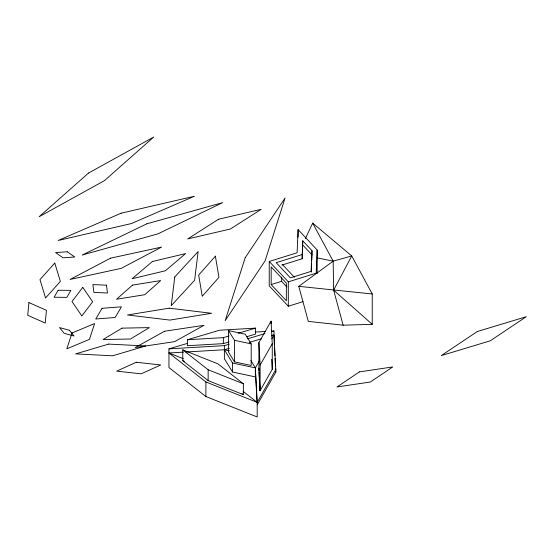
<?xml version="1.0" encoding="UTF-8"?>
<svg xmlns="http://www.w3.org/2000/svg" width="554" height="554" viewBox="0 0 554 554"><rect width="100%" height="100%" fill="white"/><g stroke="black" fill="none" stroke-linecap="round" stroke-linejoin="round"><path stroke-width="0.83" d="M317.172 273.544L317.172 249.993L298.1 229.591L297.103 252.769L269.23 261.46L269.23 285.836L288.302 306.23L303.059 301.632M281.861 265.096L302.159 258.766L302.747 240.796L312.013 250.706L311.791 260.089M302.159 258.766L302.747 240.796M312.013 250.706L311.126 271.37L290.379 277.838L276.176 262.658L302.159 254.556M311.272 272.139L311.646 263.531M317.172 249.993L316.182 273.164L288.302 281.854L269.23 261.46M305.392 238.545L312.678 223.124L351.742 255.948L372.24 293.98L372.24 324.312L343.141 325.191L308.301 321.389L298.786 286.342L333.176 261.149L351.742 255.948L333.626 290.144L343.141 325.191M258.912 370.716L258.912 342.573L271.058 321.154L272.256 343.681L272.256 369.296L260.103 390.715L258.912 368.188M229.335 344.166L224.377 345.627L224.377 358.77L232.528 372.025L255.366 376.907L255.366 367.891L259.168 361.187M271.855 338.826L273.967 335.101L272.263 335.198M260.103 390.715L260.103 365.107L272.256 343.681M187.134 343.48L168.956 348.854L168.956 367.558L205.894 396.539L257.195 416.961L257.195 402.384L275.795 369.594L273.967 335.101L271.488 335.835M257.195 404.912L275.795 372.122L275.795 369.594M271.176 284.569L286.356 300.801L286.356 283.122L271.176 266.889L271.176 284.569L281.619 281.314L286.875 286.93M229.127 341.915L223.352 343.618L187.397 345.717L187.397 339.734L219.564 330.226L255.526 328.127L255.526 334.11L246.447 336.797M187.397 339.734L223.352 337.635L229.127 335.932M238.199 333.252L255.526 328.127M247.52 338.792L264.874 333.66M271.488 331.707L273.967 330.973L274.375 345.391M229.335 348.293L224.377 349.754L186.006 351.991M249.175 342.427L261.571 338.764M255.207 332.068L265.442 331.465M271.412 331.119L273.967 330.973M168.956 348.854L224.377 345.627M250.844 360.529L255.366 367.891L257.195 402.384L205.894 381.962L168.956 352.981L183.45 352.136M372.24 293.98L298.786 286.342M317.172 257.873L333.176 261.149L333.626 290.144L372.24 324.312M228.553 330.627L245.242 334.201L251.197 343.882L251.197 365.453L234.501 361.88L228.553 352.199L228.553 330.627L234.501 340.315L234.501 361.88M234.501 340.315L251.197 343.882M229.453 350.841L224.377 349.754L232.528 363.009L232.528 372.025M232.528 363.009L255.366 367.891M182.778 349.851L218.006 363.881L243.372 383.777L243.372 394.649L208.145 380.619L182.778 360.723L182.778 349.851L208.145 369.753L243.372 383.777M168.956 352.981L183.381 358.729M182.778 360.723L184.378 361.36M243.095 391.318L257.195 402.384M242.036 393.596L243.372 394.649M302.747 245.013L312.013 254.916M282.201 264.258L294.465 277.367M313.592 224.592L312.678 223.124L333.176 261.149M274.514 347.974L274.929 355.737M275.061 358.32L275.476 366.083M275.615 368.666L275.795 372.122M271.723 359.283L272.256 369.296M258.912 342.573L260.103 365.107M258.995 372.385L259.438 380.73M259.528 382.399L259.971 390.743M255.366 370.418L257.056 402.322M298.1 229.591L298.1 237.16M288.302 281.854L288.302 306.23M281.619 277.104L281.619 281.314M271.058 321.154L271.058 323.716M223.352 337.635L223.352 343.618M208.145 369.753L208.145 380.619M205.894 381.962L205.894 396.539M28.926 302.581L27.7 315.295L45.22 323.037L46.453 310.323L28.926 302.581M174.766 276.958L171.241 305.69L194.606 280.241L198.138 251.516L174.766 276.958M245.18 257.728L225.187 320.614L265.047 260.962L285.033 198.076L245.18 257.728M72.02 332.989L66.84 348.805L89.436 339.38L94.623 323.564L72.02 332.989M58.142 290.261L54.077 297.256L66.854 297.359L70.912 290.365L58.142 290.261M102.04 308.301L95.759 319L115.142 317.504L121.423 306.812L102.04 308.301M82.781 287.367L71.992 301.549L81.84 315.96L92.629 301.778L82.781 287.367M215.374 256.163L198.671 275.103L202.238 296.258L218.948 277.319L215.374 256.163M54.777 263.06L39.964 279.625L45.553 297.99L60.365 281.425L54.777 263.06M132.517 285.102L116.562 299.243L144.719 294.714L160.674 280.573L132.517 285.102M88.508 173.063L39.168 216.704L104.387 180.68L153.728 137.039L88.508 173.063M152.357 261.536L132.164 278.724L165.397 270.774L185.597 253.587L152.357 261.536M359.414 371.9L336.957 386.976L370.314 382.018L392.772 366.935L359.414 371.9M477.382 331.486L441.282 355.592L490.2 340.828L526.3 316.715L477.382 331.486M218.525 219.252L187.723 238.94L230.346 229.017L261.142 209.322L218.525 219.252M122.039 328.134L103.106 339.533L130.446 339.013L149.379 327.615L122.039 328.134M164.566 331.237L135.218 347.559L174.648 341.631L204.004 325.316L164.566 331.237M110.454 258.199L70.15 279.451L121.243 268.351L161.546 247.091L110.454 258.199M146.803 223.83L82.158 255.041L158.008 233.836L222.653 202.626L146.803 223.83M136.284 362.254L116.693 371.125L141.138 373.839L160.722 364.968L136.284 362.254M121.208 213.179L58.128 240.491L131.319 223.567L194.399 196.254L121.208 213.179M108.688 344.089L75.621 353.895L112.649 355.786L145.716 345.98L108.688 344.089M169.164 308.176L127.489 314.97L169.87 320.087L211.545 313.294L169.164 308.176M67.256 251.779L55.587 252.603L63.108 257.818L74.776 256.994L67.256 251.779M106.465 285.178L92.892 284.583L93.91 292.422L107.483 293.011L106.465 285.178M69.416 330.267L59.493 327.573L64.16 333.3L74.084 336.001L69.416 330.267"/></g></svg>
